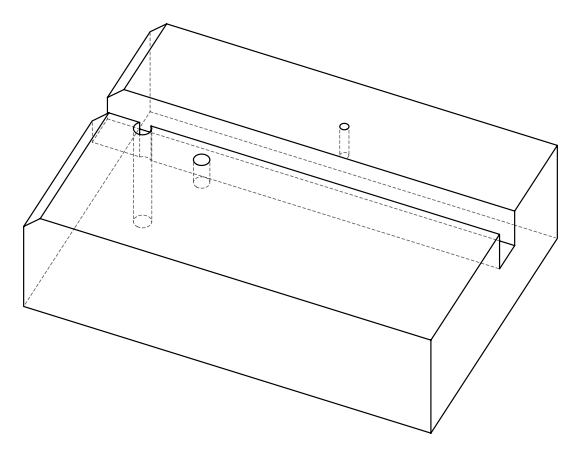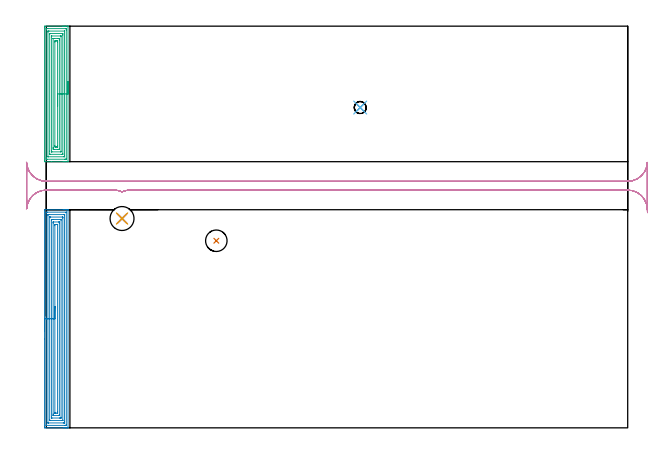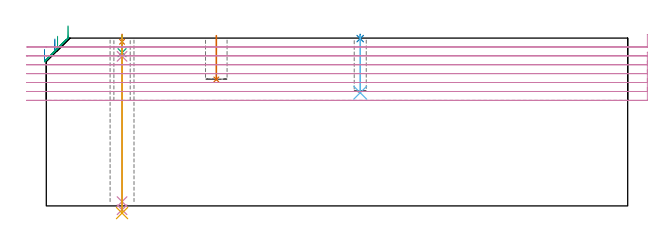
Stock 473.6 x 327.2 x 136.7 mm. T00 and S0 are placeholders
(PLAN: 10 operations, 7 tool changes, 34.8 min)
(1 SPOT_DRILL | STEP1HOLE | NXT0321_9005460120000 | 0.05 min | 180 mm3)
(2 SPOT_DRILL_1 | STEP1POCKET | NXT0321_9005460120000 | 0.03 min | 1 mm3)
(3 DRILL_BLIND_HOLE_INTO_CENTER | STEP1HOLE | UGT0301_198 | 0.06 min | 397 mm3)
(4 GUN_DRILL_THROUGH_HOLE | STEP1HOLE | UGT0307_003 | 0.65 min | 4797 mm3)
(5 SPADE_DRILL_TO_ENLARGE_THROUGH_HOLE | STEP1HOLE | UGT0306_010 | 0.58 min | 35371 mm3)
(6 DRILL_BLIND_HOLE_INTO_CENTER_1 | STEP1POCKET | NXT0301_069 | 0.19 min | 3245 mm3)
(7 INDEXABLE_INSERT_DRILL_BLIND_HOLE_FROM_SOLID | STEP1POCKET_1 | NXT0302_006 | 0.14 min | 8038 mm3)
(8 AREA_MILL | FG_CHAMFER_SURFACE | UGT0205_001 | 10.3 min | 34187 mm3)
(9 AREA_MILL_1 | FG_CHAMFER_SURFACE_1 | UGT0205_001 | 6.53 min | 21792 mm3)
(10 MILL_RECTANGULAR_SLOT | SLOT_RECTANGULAR | UGT0201_004 | Follow Part, ap 8, ae 75% | 16.28 min | 934882 mm3)
(TOOL NXT0321_9005460120000 | NC Spot Drill, 142deg, 12mm, Carbide, Uncoated | D12 PA142 FL30 Z2)
(TOOL UGT0301_198 | Twist Drill 7.9 mm | D7.9 PA118 FL73 Z2)
(TOOL UGT0307_003 | Gun Drill 7 mm | D7 PA130 FL24 Z1)
(TOOL UGT0306_010 | Spade Drill 19.5mm | D19.5 PA132 FL10 Z2)
(TOOL NXT0301_069 | Carbide Drill 9.8mm [860.1-0980-029A1-MM 2214] | D9.8 PA140 FL47 Z2)
(TOOL NXT0302_006 | Index. Insert Drill 17.5mm [880-D1750L25-05] | D17.5 PA176 FL88 Z2)
(TOOL UGT0205_001 | Chamfer Mill 20 x 3 x 45 deg. | D20 FL50 Z2)
(TOOL UGT0201_004 | End Mill 32 mm | D32 FL53 Z6)
(OP 1 SPOT_DRILL)
G17 G21 G94 G90
T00 M6
G54
G17 G0 G90 X61.7 Y170.5 S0 M3
G43 Z146.7 H0
G94 G81 G98 Z133.7 F250. R139.7
G80
M5
M2
(OP 2 SPOT_DRILL_1)
G17 G21 G94 G90
T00 M6
G54
G17 G0 G90 X255.7 Y260.9 S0 M3
G43 Z146.7 H0
G94 G81 G98 Z136.278 F250. R139.7
G80
M5
M2
(OP 3 DRILL_BLIND_HOLE_INTO_CENTER)
G17 G21 G94 G90
T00 M6
G54
G17 G0 G90 X61.7 Y170.5 S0 M3
G43 Z146.7 H0
G94 G81 G98 Z124.85 F250. R138.7
G80
M5
M2
(OP 4 GUN_DRILL_THROUGH_HOLE)
G17 G21 G94 G90
T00 M6
G54
G17 G0 G90 X61.7 Y170.5 M8
G43 Z146.7 H0
Z137.296
S716 M3
G94 G1 Z121.821 F125. M26
G4 X.084
Z3.5 F250.
G4 X.084
Z-3.132 F125.
G4 X.084
M5
M9
G0 Z137.296
Z146.7
M2
(OP 5 SPADE_DRILL_TO_ENLARGE_THROUGH_HOLE)
G17 G21 G94 G90
T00 M6
G54
G17 G0 G90 X61.7 Y170.5 S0 M3
G43 Z146.7 H0
G94 G73 G98 Z-5.841 F250. Q17.818 R138.7
G80
M5
M2
(OP 6 DRILL_BLIND_HOLE_INTO_CENTER_1)
G17 G21 G94 G90
T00 M6
G54
G17 G0 G90 X255.7 Y260.9 S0 M3
G43 Z146.7 H1
G94 G81 G98 Z92.2 F250. R138.7
G80
M5
M2
(OP 7 INDEXABLE_INSERT_DRILL_BLIND_HOLE_FROM_SOLID)
G17 G21 G94 G90
T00 M6
G54
G17 G0 G90 X138.5 Y152.4 S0 M3
G43 Z146.7 H1
G94 G81 G98 Z103. F250. R138.7
G80
M5
M2
(OP 8 AREA_MILL)
G17 G21 G94 G90
T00 M6
G54
G17 G0 G90 X-1.5 Y78.85 S1061 M3
G43 Z146.7 H0
Z127.5
G94 G1 Y78.888 Z126.628 F250.
Y79.002 Z125.763
Y79.191 Z124.912
Y79.453 Z124.08
Y79.787 Z123.274
Y80.19 Z122.5
Y80.658 Z121.764
Y81.19 Z121.072
Y81.779 Z120.429
Y82.422 Z119.839
Y83.114 Z119.308
Y83.85 Z118.84
Y84.624 Z118.437
Y85.43 Z118.103
Y86.262 Z117.841
Y87.114 Z117.652
Y87.978 Z117.538
Y88.85 Z117.5
Y177.108
X-1.495 Y177.608 Z117.503
X-1.492 Y177.69 Z117.506
X-1.404 Y177.7 Z117.593
X13.801 Z132.796
X14.39 Z133.388
X14.678 Z133.675
X15.267 Z134.264
X15.555 Z134.551
X16.131 Z135.13
X16.432 Z135.432
X17.309 Z136.308
X17.444 Z136.443
X17.574 Y177.697 Z136.566
X17.698 Y177.69 Z136.689
X17.7 Y177.554 Z136.7
Y0.146
X17.698 Y0.01 Z136.688
X17.574 Y0.003 Z136.567
X17.444 Y0. Z136.443
X16.734 Z135.733
X16.131 Z135.13
X15.555 Z134.551
X15.268 Z134.264
X14.678 Z133.675
X14.39 Z133.388
X13.801 Z132.796
X-0.527 Z118.47
X-1.093 Z117.904
X-1.11 Z117.887
X-1.492 Y0.01 Z117.505
X-1.496 Y0.2 Z117.502
X-1.499 Y0.592 Z117.501
X-1.5 Y72.376 Z117.5
Y88.85
X-0.086 Z118.914
X-0.085 Y175.175 Z118.915
X-0.084 Y175.325 Z118.916
X-0.079 Y175.686 Z118.921
X0.279 Y175.697 Z119.279
X0.645 Y175.699 Z119.645
X1.153 Y175.7 Z120.153
X16.221 Y175.699 Z135.221
X16.246 Y175.697 Z135.246
X16.271 Y175.69 Z135.271
X16.279 Y175.684 Z135.279
X16.281 Y175.665 Z135.281
X16.285 Y175.475 Z135.285
Y2.525
X16.284 Y2.375 Z135.284
X16.279 Y2.014 Z135.279
X15.921 Y2.003 Z134.921
X15.555 Y2.001 Z134.555
X15.047 Y2. Z134.047
X-0.021 Y2.001 Z118.979
X-0.046 Y2.003 Z118.954
X-0.071 Y2.01 Z118.929
X-0.079 Y2.016 Z118.921
X-0.081 Y2.035 Z118.919
X-0.085 Y2.225 Z118.915
X-0.086 Y88.85 Z118.914
X1.328 Z120.328
X1.329 Y172.847 Z120.329
X1.331 Y173.542 Z120.331
X1.333 Y173.64 Z120.333
X1.335 Y173.681 Z120.335
X1.374 Y173.692 Z120.374
X1.522 Y173.695 Z120.522
X2.244 Y173.7 Z121.244
X2.399 Z121.399
X14.523 Y173.699 Z133.523
X14.678 Y173.696 Z133.678
X14.833 Y173.69 Z133.833
X14.865 Y173.686 Z133.865
X14.867 Y173.659 Z133.867
X14.87 Y173.607 Z133.87
X14.871 Y173.542 Z133.871
Y173.346
Y4.853
X14.869 Y4.158 Z133.869
X14.867 Y4.06 Z133.867
X14.865 Y4.019 Z133.865
X14.826 Y4.008 Z133.826
X14.678 Y4.005 Z133.678
X13.956 Y4. Z132.956
X13.801 Z132.801
X1.676 Y4.001 Z120.676
X1.522 Y4.004 Z120.522
X1.367 Y4.01 Z120.367
X1.335 Y4.014 Z120.335
X1.333 Y4.041 Z120.333
X1.33 Y4.093 Z120.33
X1.329 Y4.158 Z120.329
X1.328 Y4.354 Z120.328
Y88.85
X2.743 Z121.743
Y171.409
X2.744 Y171.59 Z121.744
X2.747 Y171.655 Z121.747
X2.749 Y171.685 Z121.749
X2.765 Y171.69 Z121.765
X2.866 Y171.694 Z121.866
X3.276 Y171.7 Z122.276
X3.334 Z122.334
X12.982 Z131.982
X13.334 Y171.694 Z132.334
X13.422 Y171.69 Z132.422
X13.451 Y171.682 Z132.451
X13.453 Y171.655 Z132.453
X13.455 Y171.581 Z132.455
X13.457 Y171.217 Z132.457
Y170.867
Y6.291
X13.456 Y6.11 Z132.456
X13.453 Y6.045 Z132.453
X13.451 Y6.015 Z132.451
X13.435 Y6.01 Z132.435
X13.333 Y6.006 Z132.333
X12.924 Y6. Z131.924
X12.866 Z131.866
X3.218 Z122.218
X2.866 Y6.006 Z121.866
X2.778 Y6.01 Z121.778
X2.749 Y6.018 Z121.749
X2.747 Y6.045 Z121.747
X2.745 Y6.119 Z121.745
X2.743 Y6.483 Z121.743
Y6.833
Y88.85
X4.157 Z123.157
Y169.081
X4.159 Y169.528 Z123.159
X4.161 Y169.639 Z123.161
X4.163 Y169.685 Z123.163
X4.223 Y169.69 Z123.223
X4.427 Y169.697 Z123.427
X5.03 Y169.7 Z124.03
X5.302 Z124.302
X11.442 Y169.699 Z130.442
X11.902 Y169.693 Z130.902
X12.001 Y169.69 Z131.001
X12.036 Y169.685 Z131.036
X12.038 Y169.638 Z131.038
X12.04 Y169.528 Z131.04
X12.043 Y169.088 Z131.043
Y8.619
X12.04 Y8.172 Z131.04
X12.038 Y8.061 Z131.038
X12.036 Y8.015 Z131.036
X11.977 Y8.01 Z130.977
X11.772 Y8.003 Z130.772
X11.17 Y8. Z130.17
X10.898 Z129.898
X4.758 Y8.001 Z123.758
X4.298 Y8.007 Z123.298
X4.199 Y8.01 Z123.199
X4.163 Y8.015 Z123.163
X4.162 Y8.062 Z123.162
X4.159 Y8.172 Z123.159
X4.157 Y8.612 Z123.157
Y88.85
X5.571 Z124.571
Y166.752
X5.573 Y167.301 Z124.573
X5.575 Y167.639 Z124.575
X5.578 Y167.683 Z124.578
X5.614 Y167.69 Z124.614
X5.711 Y167.695 Z124.711
X5.907 Y167.699 Z124.907
X10.293 Y167.7 Z129.293
X10.423 Y167.699 Z129.423
X10.528 Y167.695 Z129.528
X10.596 Y167.69 Z129.596
X10.622 Y167.681 Z129.622
X10.624 Y167.642 Z129.624
X10.627 Y167.301 Z129.627
X10.629 Y166.96 Z129.629
Y166.41
Y10.948
X10.627 Y10.399 Z129.627
X10.624 Y10.061 Z129.624
X10.622 Y10.017 Z129.622
X10.586 Y10.01 Z129.586
X10.489 Y10.005 Z129.489
X10.293 Y10.001 Z129.293
X5.907 Y10. Z124.907
X5.777 Y10.001 Z124.777
X5.672 Y10.005 Z124.672
X5.604 Y10.01 Z124.604
X5.578 Y10.019 Z124.578
X5.576 Y10.058 Z124.576
X5.573 Y10.399 Z124.573
X5.571 Y10.74 Z124.571
Y11.29
Y88.85
X6.985 Z125.985
Y164.627
X6.987 Y165.313 Z125.987
X6.989 Y165.519 Z125.989
X6.992 Y165.681 Z125.992
X7.304 Y165.693 Z126.304
X7.484 Y165.699 Z126.484
X8.717 Z127.717
X9.074 Y165.694 Z128.074
X9.176 Y165.69 Z128.176
X9.209 Y165.685 Z128.209
X9.21 Y165.676 Z128.21
X9.213 Y165.617 Z128.213
X9.214 Y165.519 Z128.214
Y13.073
X9.213 Y12.387 Z128.213
X9.211 Y12.181 Z128.211
X9.208 Y12.019 Z128.208
X8.895 Y12.007 Z127.895
X8.716 Y12.001 Z127.716
X7.483 Z126.483
X7.126 Y12.006 Z126.126
X7.025 Y12.01 Z126.025
X6.991 Y12.015 Z125.991
X6.99 Y12.024 Z125.99
X6.987 Y12.083 Z125.987
X6.986 Y12.181 Z125.986
X6.985 Y88.85 Z125.985
Y89.722 Z126.023
Y90.586 Z126.137
Y91.438 Z126.326
Y92.27 Z126.588
Y93.076 Z126.922
Y93.85 Z127.325
Y94.586 Z127.794
Y95.278 Z128.325
Y95.921 Z128.914
Y96.51 Z129.557
Y97.042 Z130.249
Y97.51 Z130.985
Y97.913 Z131.759
Y98.247 Z132.565
Y98.509 Z133.397
Y98.698 Z134.249
Y98.812 Z135.114
Y98.85 Z135.985
G0 Z146.7
M5
M2
(OP 9 AREA_MILL_1)
G17 G21 G94 G90
T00 M6
G54
G17 G0 G90 X17.7 Y282. S1061 M3
G43 Z146.7 H0
G94 G1 Y281.962 Z145.828 F250.
Y281.848 Z144.963
Y281.659 Z144.112
Y281.397 Z143.28
Y281.063 Z142.474
Y280.66 Z141.7
Y280.192 Z140.964
Y279.66 Z140.272
Y279.071 Z139.629
Y278.428 Z139.039
Y277.736 Z138.508
Y277. Z138.04
Y276.226 Z137.637
Y275.42 Z137.303
Y274.588 Z137.041
Y273.737 Z136.852
Y272.872 Z136.738
Y272. Z136.7
Y216.907
X17.697 Y216.81 Z136.689
X17.608 Y216.803 Z136.601
X17.512 Y216.8 Z136.51
X15.978 Z134.977
X15.555 Z134.552
X15.344 Z134.341
X14.678 Z133.675
X14.467 Z133.464
X13.801 Z132.795
X4.319 Z123.316
X-1.11 Z117.887
X-1.447 Y216.804 Z117.55
X-1.492 Y216.81 Z117.505
X-1.498 Y216.857 Z117.498
X-1.5 Y217.351 Z117.5
Y326.156
X-1.499 Y326.649 Z117.502
X-1.495 Y327.039 Z117.503
X-1.491 Y327.19 Z117.505
X-1.11 Y327.195 Z117.887
X-0.565 Y327.2 Z118.431
X13.257 Z132.251
X13.801 Z132.795
X14.467 Z133.464
X14.678 Z133.675
X15.344 Z134.341
X15.555 Z134.552
X15.978 Z134.977
X17.512 Z136.51
X17.608 Y327.197 Z136.601
X17.697 Y327.19 Z136.689
X17.7 Y327.093 Z136.7
Y272.
X16.286 Z135.286
X16.285 Y219.129 Z135.285
X16.284 Y218.944 Z135.284
X16.281 Y218.852 Z135.281
X16.279 Y218.815 Z135.279
X16.204 Y218.81 Z135.204
X15.878 Y218.802 Z134.878
X15.555 Y218.801 Z134.555
X15.003 Y218.8 Z134.003
X0.645 Y218.801 Z119.645
X0.088 Y218.804 Z119.088
X-0.029 Y218.81 Z118.971
X-0.079 Y218.821 Z118.921
X-0.083 Y218.977 Z118.917
X-0.084 Y219.129 Z118.916
X-0.086 Y219.869 Z118.914
Y220.017
X-0.085 Y324.871 Z118.915
X-0.084 Y325.056 Z118.916
X-0.081 Y325.148 Z118.919
X-0.079 Y325.186 Z118.921
X-0.004 Y325.19 Z118.996
X0.322 Y325.198 Z119.322
X0.645 Y325.199 Z119.645
X1.197 Y325.2 Z120.197
X15.555 Y325.199 Z134.555
X16.112 Y325.196 Z135.112
X16.229 Y325.19 Z135.229
X16.279 Y325.179 Z135.279
X16.283 Y325.023 Z135.283
X16.284 Y324.871 Z135.284
X16.286 Y324.131 Z135.286
Y323.983
Y272.
X14.871 Z133.871
Y221.599
X14.866 Y220.906 Z133.866
X14.864 Y220.817 Z133.864
X14.777 Y220.806 Z133.777
X14.678 Y220.803 Z133.678
X13.905 Y220.8 Z132.905
X1.522 Y220.801 Z120.522
X1.417 Y220.803 Z120.417
X1.349 Y220.809 Z120.349
X1.334 Y220.812 Z120.334
X1.332 Y220.818 Z120.332
X1.33 Y220.841 Z120.33
X1.329 Y220.906 Z120.329
X1.328 Y221.102 Z120.328
X1.329 Y322.401 Z120.329
X1.334 Y323.094 Z120.334
X1.335 Y323.183 Z120.335
X1.423 Y323.194 Z120.423
X1.522 Y323.197 Z120.522
X2.294 Y323.2 Z121.294
X14.678 Y323.199 Z133.678
X14.783 Y323.197 Z133.783
X14.851 Y323.191 Z133.851
X14.866 Y323.188 Z133.866
X14.868 Y323.182 Z133.868
X14.87 Y323.159 Z133.87
X14.871 Y323.094 Z133.871
Y322.898
Y272.
X13.457 Z132.457
Y223.572
X13.454 Y223.035 Z132.454
X13.45 Y222.853 Z132.45
X13.442 Y222.81 Z132.442
X13.4 Y222.806 Z132.4
X13.305 Y222.803 Z132.305
X12.924 Y222.8 Z131.924
X12.809 Z131.809
X3.16 Y222.801 Z122.16
X2.878 Y222.81 Z121.878
X2.749 Y222.816 Z121.749
X2.748 Y222.888 Z121.748
X2.744 Y223.222 Z121.744
X2.743 Y225.349 Z121.743
Y320.428
X2.746 Y320.965 Z121.746
X2.75 Y321.147 Z121.75
X2.758 Y321.191 Z121.758
X2.8 Y321.194 Z121.8
X2.895 Y321.197 Z121.895
X3.276 Y321.2 Z122.276
X3.391 Z122.391
X13.04 Y321.199 Z132.04
X13.322 Y321.19 Z132.322
X13.451 Y321.185 Z132.451
X13.452 Y321.112 Z132.452
X13.456 Y320.778 Z132.456
X13.457 Y320.428 Z132.457
Y319.888
Y272.
X12.043 Z131.043
Y225.353
X12.036 Y224.907 Z131.036
X12.03 Y224.81 Z131.03
X11.892 Y224.805 Z130.892
X11.711 Y224.801 Z130.711
X4.695 Y224.8 Z123.695
X4.304 Y224.802 Z123.304
X4.235 Y224.804 Z123.235
X4.166 Y224.81 Z123.166
X4.163 Y224.907 Z123.163
X4.157 Y225.345 Z123.157
Y318.647
X4.164 Y319.093 Z123.164
X4.17 Y319.19 Z123.17
X4.308 Y319.196 Z123.308
X4.489 Y319.199 Z123.489
X11.505 Y319.2 Z130.505
X11.896 Y319.199 Z130.896
X11.965 Y319.196 Z130.965
X12.034 Y319.19 Z131.034
X12.037 Y319.093 Z131.037
X12.043 Y318.655 Z131.043
Y272.
X10.629 Z129.629
Y226.956
X10.628 Y226.871 Z129.628
X10.625 Y226.829 Z129.625
X10.622 Y226.814 Z129.622
X10.607 Y226.807 Z129.607
X10.293 Y226.802 Z129.293
X9.737 Y226.8 Z128.737
X9.416 Z128.416
X6.784 Z125.784
X6.228 Y226.801 Z125.228
X5.907 Y226.805 Z124.907
X5.592 Y226.81 Z124.592
X5.578 Y227.126 Z124.578
X5.574 Y227.464 Z124.574
X5.572 Y228.015 Z124.572
X5.571 Y228.355 Z124.571
Y317.044
X5.572 Y317.129 Z124.572
X5.575 Y317.171 Z124.575
X5.578 Y317.186 Z124.578
X5.593 Y317.193 Z124.593
X5.907 Y317.198 Z124.907
X6.463 Y317.2 Z125.463
X6.784 Z125.784
X9.416 Z128.416
X9.972 Y317.199 Z128.972
X10.293 Y317.196 Z129.293
X10.608 Y317.19 Z129.608
X10.622 Y316.874 Z129.622
X10.626 Y316.536 Z129.626
X10.628 Y315.985 Z129.628
X10.629 Y315.645 Z129.629
Y272.
X9.215 Z128.215
Y229.792
X9.214 Y229.108 Z128.214
X9.211 Y228.903 Z128.211
X9.208 Y228.827 Z128.208
X8.946 Y228.81 Z127.946
X8.742 Y228.802 Z127.742
X8.64 Y228.8 Z127.64
X8.539 Z127.539
X7.661 Z126.661
X7.56 Y228.801 Z126.56
X7.356 Y228.805 Z126.356
X6.992 Y228.815 Z125.992
X6.99 Y228.903 Z125.99
X6.986 Y229.588 Z125.986
X6.985 Y229.792 Z125.985
Y314.208
X6.986 Y314.892 Z125.986
X6.989 Y315.097 Z125.989
X6.992 Y315.173 Z125.992
X7.254 Y315.19 Z126.254
X7.458 Y315.198 Z126.458
X7.56 Y315.2 Z126.56
X8.539 Z127.539
X8.64 Y315.199 Z127.64
X8.844 Y315.195 Z127.844
X9.208 Y315.185 Z128.208
X9.21 Y315.097 Z128.21
X9.214 Y314.412 Z128.214
X9.215 Y314.208 Z128.215
Y272.
Y271.128 Z128.253
Y270.264 Z128.367
Y269.412 Z128.555
Y268.58 Z128.818
Y267.774 Z129.152
Y267. Z129.554
Y266.264 Z130.023
Y265.572 Z130.554
Y264.929 Z131.144
Y264.34 Z131.787
Y263.809 Z132.479
Y263.34 Z133.215
Y262.937 Z133.988
Y262.603 Z134.794
Y262.341 Z135.626
Y262.152 Z136.478
Y262.038 Z137.343
Y262. Z138.215
G0 Z146.7
M5
M2
(OP 10 MILL_RECTANGULAR_SLOT)
G17 G21 G94 G90
T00 M6
G54
G17 G0 G90 X489.6 Y178.494 S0 M3
G43 Z146.7 H0
Z139.7
G94 G1 Y178.266 Z139.639 F250.
X489.59 Z139.636
X489.6 Z139.633
Y216.234 Z129.46
X489.59 Z129.457
G2 X473.6 Y200.8 R16. F500.
G1 X0.
G2 X-15.183 Y211.752 R16.
G1 X-15.211 Y211.761
G3 X-16. Y206.8 R16.
G1 Y187.7
G3 X-15.211 Y182.739 R16.
G1 X-15.183 Y182.748
G2 X0. Y193.7 R16.
G1 X54.978
G2 X61.7 Y192.22 R16.
X68.422 Y193.7 R16.
G1 X473.6
G2 X489.59 Y178.266 R16.
G1 X489.696 Y175.267 F250.
G0 Z146.7
X-16.278 Y177.847
Z122.214
G1 X-15.699 Y180.79
G2 X0. Y193.7 R16. F500.
G1 X54.978
G2 X61.7 Y192.22 R16.
X68.422 Y193.7 R16.
G1 X473.6
G2 X489.59 Y178.266 R16.
G1 X489.6
Y216.234
X489.59
G2 X473.6 Y200.8 R16.
G1 X0.
G2 X-15.697 Y213.7 R16.
G1 X-16.278 Y216.643 F250.
G0 Z146.7
X489.6 Y178.494
Z125.214
G1 Y178.266 Z125.153
X489.59 Z125.15
X489.6 Z125.148
Y216.234 Z114.974
X489.59 Z114.971
G2 X473.6 Y200.8 R16. F500.
G1 X0.
G2 X-15.97 Y215.821 R16.
G1 X-16.
Y178.679
X-15.97
G2 X0. Y193.7 R16.
G1 X54.978
G2 X61.7 Y192.22 R16.
X68.422 Y193.7 R16.
G1 X473.6
G2 X489.59 Y178.266 R16.
G1 X489.696 Y175.267 F250.
G0 X489.6 Y178.494 Z117.971
G1 Y178.266 Z117.91
X489.59 Z117.908
X489.6 Z117.905
Y216.234 Z107.731
X489.59 Z107.729
G2 X473.6 Y200.8 R16. F500.
G1 X0.
G2 X-15.97 Y215.821 R16.
G1 X-16.
Y178.679
X-15.97
G2 X0. Y193.7 R16.
G1 X54.978
G2 X61.7 Y192.22 R16.
X68.422 Y193.7 R16.
G1 X473.6
G2 X489.59 Y178.266 R16.
G1 X489.696 Y175.267 F250.
G0 X489.6 Y178.494 Z110.729
G1 Y178.266 Z110.667
X489.59 Z110.665
X489.6 Z110.662
Y216.234 Z100.488
X489.59 Z100.486
G2 X473.6 Y200.8 R16. F500.
G1 X0.
G2 X-15.97 Y215.821 R16.
G1 X-16.
Y178.679
X-15.97
G2 X0. Y193.7 R16.
G1 X54.978
G2 X61.7 Y192.22 R16.
X68.422 Y193.7 R16.
G1 X473.6
G2 X489.59 Y178.266 R16.
G1 X489.696 Y175.267 F250.
G0 X489.6 Y178.494 Z103.486
G1 Y178.266 Z103.425
X489.59 Z103.422
X489.6 Z103.419
Y216.234 Z93.246
X489.59 Z93.243
G2 X473.6 Y200.8 R16. F500.
G1 X0.
G2 X-15.97 Y215.821 R16.
G1 X-16.
Y178.679
X-15.97
G2 X0. Y193.7 R16.
G1 X54.978
G2 X61.7 Y192.22 R16.
X68.422 Y193.7 R16.
G1 X473.6
G2 X489.59 Y178.266 R16.
G1 X489.696 Y175.267 F250.
G0 X489.6 Y178.494 Z96.243
G1 Y178.266 Z96.182
X489.59 Z96.179
X489.6 Z96.176
Y216.234 Z86.003
X489.59 Z86.
G2 X473.6 Y200.8 R16. F500.
G1 X0.
G2 X-15.97 Y215.821 R16.
G1 X-16.
Y178.679
X-15.97
G2 X0. Y193.7 R16.
G1 X54.978
G2 X61.7 Y192.22 R16.
X68.422 Y193.7 R16.
G1 X473.6
G2 X489.59 Y178.266 R16.
G1 X489.696 Y175.267 F250.
G0 Z146.7
M5
M2
